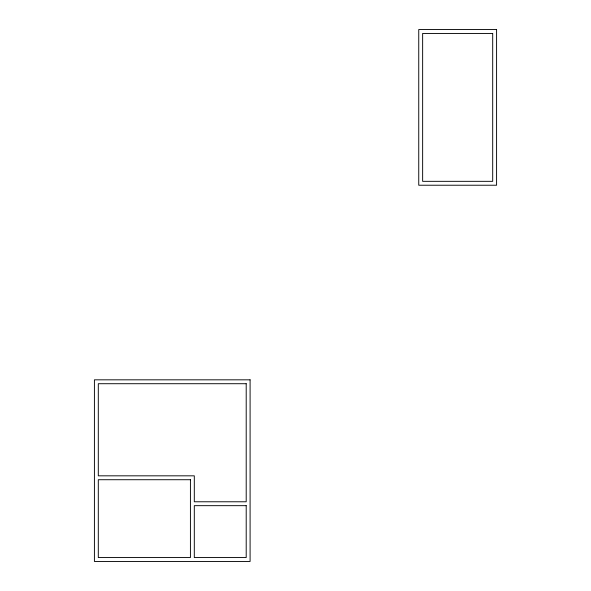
<?xml version="1.0" encoding="UTF-8"?>
<svg xmlns="http://www.w3.org/2000/svg" width="591" height="591" viewBox="0 0 591 591"><rect width="100%" height="100%" fill="white"/><g stroke="black" fill="none" stroke-linecap="round" stroke-linejoin="round"><path stroke-width="0.89" d="M496.588 29.55L418.746 29.55L418.746 185.227L496.588 185.227L496.588 29.55M492.695 33.443L422.639 33.443L422.639 181.334L492.695 181.334L492.695 33.443M250.096 379.828L94.412 379.828L94.412 561.45L250.096 561.45L250.096 379.828M246.203 383.714L98.305 383.714L98.305 475.829L194.306 475.829L194.306 501.774L246.203 501.774L246.203 383.714M190.42 479.722L98.305 479.722L98.305 557.557L190.42 557.557L190.42 479.722M246.203 505.667L194.306 505.667L194.306 557.557L246.203 557.557L246.203 505.667"/></g></svg>
